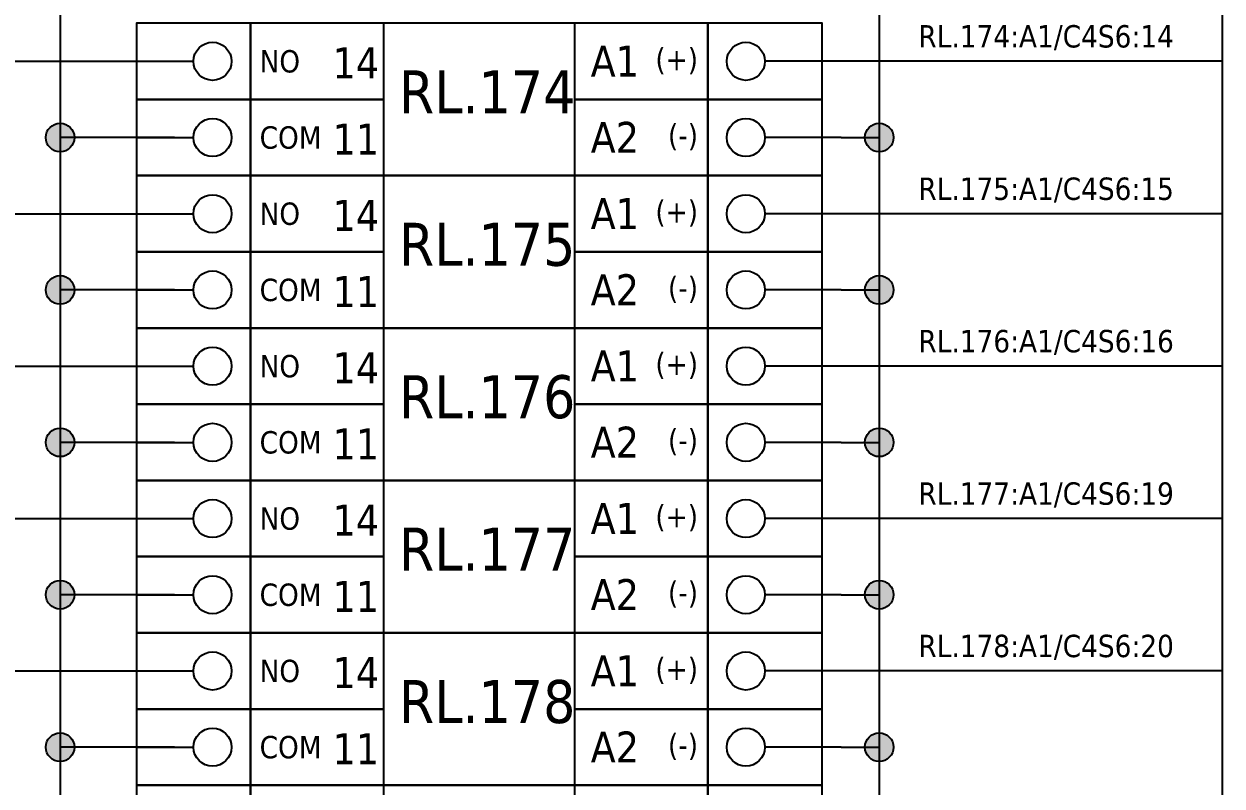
# Model space of a CAD drawing. Header units: millimetres. Extents: x 0 to 1792788, y -13 to 262234.
# Drawn here: x 236.1 to 299, y 135 to 175 of the extents above; entities that cross this region are included whole.
import ezdxf
from ezdxf.enums import TextEntityAlignment as Align

# ---------------------------------------------------------------- set-up
doc = ezdxf.new("R2010")
doc.units = ezdxf.units.MM
doc.linetypes.add('EPL_DASHDOT', pattern=[1, 0.8, -0.1, 0, -0.1])
for name, color, linetype, lineweight in [('EPLAN300', 5, 'Continuous', 25), ('EPLAN302', 5, 'Continuous', 25), ('EPLAN305', 5, 'Continuous', 25), ('EPLAN307', 134, 'EPL_DASHDOT', 25), ('EPLAN311', 7, 'Continuous', 25), ('EPLAN317', 7, 'Continuous', 25), ('EPLAN400', 5, 'Continuous', 35), ('EPLAN405', 7, 'Continuous', 25), ('EPLAN420', 7, 'Continuous', 35), ('EPLAN421', 5, 'Continuous', 35), ('EPLAN440', 73, 'Continuous', 35), ('EPLAN500', 7, 'Continuous', 35), ('EPLAN501', 7, 'Continuous', 35), ('EPLAN502', 7, 'Continuous', 35), ('EPLAN503', 7, 'Continuous', 35), ('EPLAN504', 7, 'Continuous', 35)]:
    doc.layers.add(name, color=color, linetype=linetype, lineweight=lineweight)
doc.styles.add('Tahoma', font='')
doc.styles.get('Tahoma').set_extended_font_data('Tahoma')

# ---------------------------------------------------------------- blocks, each defined once
blk = doc.blocks.new('EPLSYM_LibrarySPECIAL_Symbol17_Variant3_Placement1')
at = {"layer": 'EPLAN302', "lineweight": 25, "ltscale": 4}
blk.add_line((4, 0), (1, 0), dxfattribs=at)
blk.add_circle((0, 0), 1, dxfattribs=at)
at = {"layer": 'EPLAN420', "color": 7, "style": 'Tahoma'}
blk.add_attdef('17_20036', text='', height=1.6254, dxfattribs=at).set_placement((-1.5, -0.16254), align=Align.MIDDLE_RIGHT)
at = {"layer": 'EPLAN421', "color": 5, "style": 'Tahoma'}
blk.add_attdef('17_20039', text='', height=1.1739, dxfattribs=at).set_placement((3, 1), align=Align.BOTTOM_RIGHT)
blk = doc.blocks.new('EPLSYM_LibrarySPECIAL_Symbol17_Variant1_Placement1')
at = {"layer": 'EPLAN302', "lineweight": 25, "ltscale": 4}
blk.add_line((-4, 0), (-1, 0), dxfattribs=at)
blk.add_circle((0, 0), 1, dxfattribs=at)
at = {"layer": 'EPLAN420', "color": 7, "style": 'Tahoma'}
blk.add_attdef('17_20036', text='', height=1.6254, dxfattribs=at).set_placement((1.5, -0.16254), align=Align.MIDDLE_LEFT)
at = {"layer": 'EPLAN421', "color": 5, "style": 'Tahoma'}
blk.add_attdef('17_20039', text='', height=1.1739, dxfattribs=at).set_placement((-3, 1), align=Align.BOTTOM_LEFT)
blk = doc.blocks.new('EPLSYM_LibrarySPECIAL_Symbol2_Variant0_Placement1_13')
at = {"layer": 'EPLAN307', "lineweight": 25, "ltscale": 4}
blk.add_lwpolyline([(0, -8), (36, -8), (36, 0), (0, 0)], close=True, dxfattribs=at)
at = {"layer": 'EPLAN400', "color": 5, "style": 'Tahoma'}
blk.add_attdef('88_20010', text='', height=2.2575, dxfattribs=at).set_placement((-1.5, -0.9515), align=Align.TOP_CENTER)
at = {"layer": 'EPLAN500', "color": 7, "style": 'Tahoma'}
blk.add_attdef('88_20027', text='', height=1.6254, dxfattribs=at).set_placement((-1.5, -4.57508), align=Align.TOP_RIGHT)
at = {"layer": 'EPLAN501', "color": 7, "style": 'Tahoma'}
blk.add_attdef('88_20011', text='', height=1.6254, dxfattribs=at).set_placement((-1.5, -9.97508), align=Align.TOP_RIGHT)
at = {"layer": 'EPLAN502', "color": 7, "style": 'Tahoma'}
blk.add_attdef('88_20025', text='', height=1.6254, dxfattribs=at).set_placement((-1.5, -12.67508), align=Align.TOP_RIGHT)
at = {"layer": 'EPLAN503', "color": 7, "style": 'Tahoma'}
blk.add_attdef('88_20024', text='', height=1.6254, dxfattribs=at).set_placement((-1.5, -15.37508), align=Align.TOP_RIGHT)
at = {"layer": 'EPLAN504', "color": 7, "style": 'Tahoma'}
blk.add_attdef('88_20901[1]', text='', height=1.6254, dxfattribs=at).set_placement((-1.5, -7.27508), align=Align.TOP_RIGHT)
blk = doc.blocks.new('EPLSYM_LibrarySPECIAL_Symbol0_Variant0_Placement1_13')
at = {"layer": 'EPLAN305', "lineweight": 25, "ltscale": 4}
blk.add_lwpolyline([(0, -8), (36, -8), (36, 0), (0, 0)], close=True, dxfattribs=at)
at = {"layer": 'EPLAN400', "color": 5, "style": 'Tahoma'}
blk.add_attdef('17_20010', text='', height=2.2575, dxfattribs=at).set_placement((-1.5, -0.9515), align=Align.TOP_CENTER)
at = {"layer": 'EPLAN440', "color": 73, "style": 'Tahoma'}
blk.add_attdef('17_20300', text='', height=1.6254, dxfattribs=at).set_placement((-1.5, -4.57508), align=Align.TOP_RIGHT)
at = {"layer": 'EPLAN500', "color": 7, "style": 'Tahoma'}
blk.add_attdef('17_20027', text='', height=1.6254, dxfattribs=at).set_placement((-1.5, -7.27508), align=Align.TOP_RIGHT)
at = {"layer": 'EPLAN501', "color": 7, "style": 'Tahoma'}
blk.add_attdef('17_20011', text='', height=1.6254, dxfattribs=at).set_placement((-1.5, -12.67508), align=Align.TOP_RIGHT)
at = {"layer": 'EPLAN502', "color": 7, "style": 'Tahoma'}
blk.add_attdef('17_20025', text='', height=1.6254, dxfattribs=at).set_placement((-1.5, -15.37508), align=Align.TOP_RIGHT)
at = {"layer": 'EPLAN503', "color": 7, "style": 'Tahoma'}
blk.add_attdef('17_20024', text='', height=1.6254, dxfattribs=at).set_placement((-1.5, -18.07508), align=Align.TOP_RIGHT)
at = {"layer": 'EPLAN504', "color": 7, "style": 'Tahoma'}
blk.add_attdef('17_20901[1]', text='', height=1.6254, dxfattribs=at).set_placement((-1.5, -9.97508), align=Align.TOP_RIGHT)
blk = doc.blocks.new('EPLSYM_LibrarySPECIAL_Symbol2_Variant0_Placement1_14')
at = {"layer": 'EPLAN307', "lineweight": 25, "ltscale": 4}
blk.add_lwpolyline([(0, -8), (36, -8), (36, 0), (0, 0)], close=True, dxfattribs=at)
at = {"layer": 'EPLAN400', "color": 5, "style": 'Tahoma'}
blk.add_attdef('88_20010', text='', height=2.2575, dxfattribs=at).set_placement((-1.5, -0.9515), align=Align.TOP_CENTER)
at = {"layer": 'EPLAN500', "color": 7, "style": 'Tahoma'}
blk.add_attdef('88_20027', text='', height=1.6254, dxfattribs=at).set_placement((-1.5, -4.57508), align=Align.TOP_RIGHT)
at = {"layer": 'EPLAN501', "color": 7, "style": 'Tahoma'}
blk.add_attdef('88_20011', text='', height=1.6254, dxfattribs=at).set_placement((-1.5, -9.97508), align=Align.TOP_RIGHT)
at = {"layer": 'EPLAN502', "color": 7, "style": 'Tahoma'}
blk.add_attdef('88_20025', text='', height=1.6254, dxfattribs=at).set_placement((-1.5, -12.67508), align=Align.TOP_RIGHT)
at = {"layer": 'EPLAN503', "color": 7, "style": 'Tahoma'}
blk.add_attdef('88_20024', text='', height=1.6254, dxfattribs=at).set_placement((-1.5, -15.37508), align=Align.TOP_RIGHT)
at = {"layer": 'EPLAN504', "color": 7, "style": 'Tahoma'}
blk.add_attdef('88_20901[1]', text='', height=1.6254, dxfattribs=at).set_placement((-1.5, -7.27508), align=Align.TOP_RIGHT)
blk = doc.blocks.new('EPLSYM_LibrarySPECIAL_Symbol0_Variant0_Placement1_14')
at = {"layer": 'EPLAN305', "lineweight": 25, "ltscale": 4}
blk.add_lwpolyline([(0, -8), (36, -8), (36, 0), (0, 0)], close=True, dxfattribs=at)
at = {"layer": 'EPLAN400', "color": 5, "style": 'Tahoma'}
blk.add_attdef('17_20010', text='', height=2.2575, dxfattribs=at).set_placement((-1.5, -0.9515), align=Align.TOP_CENTER)
at = {"layer": 'EPLAN440', "color": 73, "style": 'Tahoma'}
blk.add_attdef('17_20300', text='', height=1.6254, dxfattribs=at).set_placement((-1.5, -4.57508), align=Align.TOP_RIGHT)
at = {"layer": 'EPLAN500', "color": 7, "style": 'Tahoma'}
blk.add_attdef('17_20027', text='', height=1.6254, dxfattribs=at).set_placement((-1.5, -7.27508), align=Align.TOP_RIGHT)
at = {"layer": 'EPLAN501', "color": 7, "style": 'Tahoma'}
blk.add_attdef('17_20011', text='', height=1.6254, dxfattribs=at).set_placement((-1.5, -12.67508), align=Align.TOP_RIGHT)
at = {"layer": 'EPLAN502', "color": 7, "style": 'Tahoma'}
blk.add_attdef('17_20025', text='', height=1.6254, dxfattribs=at).set_placement((-1.5, -15.37508), align=Align.TOP_RIGHT)
at = {"layer": 'EPLAN503', "color": 7, "style": 'Tahoma'}
blk.add_attdef('17_20024', text='', height=1.6254, dxfattribs=at).set_placement((-1.5, -18.07508), align=Align.TOP_RIGHT)
at = {"layer": 'EPLAN504', "color": 7, "style": 'Tahoma'}
blk.add_attdef('17_20901[1]', text='', height=1.6254, dxfattribs=at).set_placement((-1.5, -9.97508), align=Align.TOP_RIGHT)
blk = doc.blocks.new('EPLSYM_LibrarySPECIAL_Symbol2_Variant0_Placement1_15')
at = {"layer": 'EPLAN307', "lineweight": 25, "ltscale": 4}
blk.add_lwpolyline([(0, -8), (36, -8), (36, 0), (0, 0)], close=True, dxfattribs=at)
at = {"layer": 'EPLAN400', "color": 5, "style": 'Tahoma'}
blk.add_attdef('88_20010', text='', height=2.2575, dxfattribs=at).set_placement((-1.5, -0.9515), align=Align.TOP_CENTER)
at = {"layer": 'EPLAN500', "color": 7, "style": 'Tahoma'}
blk.add_attdef('88_20027', text='', height=1.6254, dxfattribs=at).set_placement((-1.5, -4.57508), align=Align.TOP_RIGHT)
at = {"layer": 'EPLAN501', "color": 7, "style": 'Tahoma'}
blk.add_attdef('88_20011', text='', height=1.6254, dxfattribs=at).set_placement((-1.5, -9.97508), align=Align.TOP_RIGHT)
at = {"layer": 'EPLAN502', "color": 7, "style": 'Tahoma'}
blk.add_attdef('88_20025', text='', height=1.6254, dxfattribs=at).set_placement((-1.5, -12.67508), align=Align.TOP_RIGHT)
at = {"layer": 'EPLAN503', "color": 7, "style": 'Tahoma'}
blk.add_attdef('88_20024', text='', height=1.6254, dxfattribs=at).set_placement((-1.5, -15.37508), align=Align.TOP_RIGHT)
at = {"layer": 'EPLAN504', "color": 7, "style": 'Tahoma'}
blk.add_attdef('88_20901[1]', text='', height=1.6254, dxfattribs=at).set_placement((-1.5, -7.27508), align=Align.TOP_RIGHT)
blk = doc.blocks.new('EPLSYM_LibrarySPECIAL_Symbol0_Variant0_Placement1_15')
at = {"layer": 'EPLAN305', "lineweight": 25, "ltscale": 4}
blk.add_lwpolyline([(0, -8), (36, -8), (36, 0), (0, 0)], close=True, dxfattribs=at)
at = {"layer": 'EPLAN400', "color": 5, "style": 'Tahoma'}
blk.add_attdef('17_20010', text='', height=2.2575, dxfattribs=at).set_placement((-1.5, -0.9515), align=Align.TOP_CENTER)
at = {"layer": 'EPLAN440', "color": 73, "style": 'Tahoma'}
blk.add_attdef('17_20300', text='', height=1.6254, dxfattribs=at).set_placement((-1.5, -4.57508), align=Align.TOP_RIGHT)
at = {"layer": 'EPLAN500', "color": 7, "style": 'Tahoma'}
blk.add_attdef('17_20027', text='', height=1.6254, dxfattribs=at).set_placement((-1.5, -7.27508), align=Align.TOP_RIGHT)
at = {"layer": 'EPLAN501', "color": 7, "style": 'Tahoma'}
blk.add_attdef('17_20011', text='', height=1.6254, dxfattribs=at).set_placement((-1.5, -12.67508), align=Align.TOP_RIGHT)
at = {"layer": 'EPLAN502', "color": 7, "style": 'Tahoma'}
blk.add_attdef('17_20025', text='', height=1.6254, dxfattribs=at).set_placement((-1.5, -15.37508), align=Align.TOP_RIGHT)
at = {"layer": 'EPLAN503', "color": 7, "style": 'Tahoma'}
blk.add_attdef('17_20024', text='', height=1.6254, dxfattribs=at).set_placement((-1.5, -18.07508), align=Align.TOP_RIGHT)
at = {"layer": 'EPLAN504', "color": 7, "style": 'Tahoma'}
blk.add_attdef('17_20901[1]', text='', height=1.6254, dxfattribs=at).set_placement((-1.5, -9.97508), align=Align.TOP_RIGHT)
blk = doc.blocks.new('EPLSYM_LibrarySPECIAL_Symbol2_Variant0_Placement1_16')
at = {"layer": 'EPLAN307', "lineweight": 25, "ltscale": 4}
blk.add_lwpolyline([(0, -8), (36, -8), (36, 0), (0, 0)], close=True, dxfattribs=at)
at = {"layer": 'EPLAN400', "color": 5, "style": 'Tahoma'}
blk.add_attdef('88_20010', text='', height=2.2575, dxfattribs=at).set_placement((-1.5, -0.9515), align=Align.TOP_CENTER)
at = {"layer": 'EPLAN500', "color": 7, "style": 'Tahoma'}
blk.add_attdef('88_20027', text='', height=1.6254, dxfattribs=at).set_placement((-1.5, -4.57508), align=Align.TOP_RIGHT)
at = {"layer": 'EPLAN501', "color": 7, "style": 'Tahoma'}
blk.add_attdef('88_20011', text='', height=1.6254, dxfattribs=at).set_placement((-1.5, -9.97508), align=Align.TOP_RIGHT)
at = {"layer": 'EPLAN502', "color": 7, "style": 'Tahoma'}
blk.add_attdef('88_20025', text='', height=1.6254, dxfattribs=at).set_placement((-1.5, -12.67508), align=Align.TOP_RIGHT)
at = {"layer": 'EPLAN503', "color": 7, "style": 'Tahoma'}
blk.add_attdef('88_20024', text='', height=1.6254, dxfattribs=at).set_placement((-1.5, -15.37508), align=Align.TOP_RIGHT)
at = {"layer": 'EPLAN504', "color": 7, "style": 'Tahoma'}
blk.add_attdef('88_20901[1]', text='', height=1.6254, dxfattribs=at).set_placement((-1.5, -7.27508), align=Align.TOP_RIGHT)
blk = doc.blocks.new('EPLSYM_LibrarySPECIAL_Symbol0_Variant0_Placement1_16')
at = {"layer": 'EPLAN305', "lineweight": 25, "ltscale": 4}
blk.add_lwpolyline([(0, -8), (36, -8), (36, 0), (0, 0)], close=True, dxfattribs=at)
at = {"layer": 'EPLAN400', "color": 5, "style": 'Tahoma'}
blk.add_attdef('17_20010', text='', height=2.2575, dxfattribs=at).set_placement((-1.5, -0.9515), align=Align.TOP_CENTER)
at = {"layer": 'EPLAN440', "color": 73, "style": 'Tahoma'}
blk.add_attdef('17_20300', text='', height=1.6254, dxfattribs=at).set_placement((-1.5, -4.57508), align=Align.TOP_RIGHT)
at = {"layer": 'EPLAN500', "color": 7, "style": 'Tahoma'}
blk.add_attdef('17_20027', text='', height=1.6254, dxfattribs=at).set_placement((-1.5, -7.27508), align=Align.TOP_RIGHT)
at = {"layer": 'EPLAN501', "color": 7, "style": 'Tahoma'}
blk.add_attdef('17_20011', text='', height=1.6254, dxfattribs=at).set_placement((-1.5, -12.67508), align=Align.TOP_RIGHT)
at = {"layer": 'EPLAN502', "color": 7, "style": 'Tahoma'}
blk.add_attdef('17_20025', text='', height=1.6254, dxfattribs=at).set_placement((-1.5, -15.37508), align=Align.TOP_RIGHT)
at = {"layer": 'EPLAN503', "color": 7, "style": 'Tahoma'}
blk.add_attdef('17_20024', text='', height=1.6254, dxfattribs=at).set_placement((-1.5, -18.07508), align=Align.TOP_RIGHT)
at = {"layer": 'EPLAN504', "color": 7, "style": 'Tahoma'}
blk.add_attdef('17_20901[1]', text='', height=1.6254, dxfattribs=at).set_placement((-1.5, -9.97508), align=Align.TOP_RIGHT)
blk = doc.blocks.new('EPLSYM_LibrarySPECIAL_Symbol2_Variant0_Placement1_17')
at = {"layer": 'EPLAN307', "lineweight": 25, "ltscale": 4}
blk.add_lwpolyline([(0, -8), (36, -8), (36, 0), (0, 0)], close=True, dxfattribs=at)
at = {"layer": 'EPLAN400', "color": 5, "style": 'Tahoma'}
blk.add_attdef('88_20010', text='', height=2.2575, dxfattribs=at).set_placement((-1.5, -0.9515), align=Align.TOP_CENTER)
at = {"layer": 'EPLAN500', "color": 7, "style": 'Tahoma'}
blk.add_attdef('88_20027', text='', height=1.6254, dxfattribs=at).set_placement((-1.5, -4.57508), align=Align.TOP_RIGHT)
at = {"layer": 'EPLAN501', "color": 7, "style": 'Tahoma'}
blk.add_attdef('88_20011', text='', height=1.6254, dxfattribs=at).set_placement((-1.5, -9.97508), align=Align.TOP_RIGHT)
at = {"layer": 'EPLAN502', "color": 7, "style": 'Tahoma'}
blk.add_attdef('88_20025', text='', height=1.6254, dxfattribs=at).set_placement((-1.5, -12.67508), align=Align.TOP_RIGHT)
at = {"layer": 'EPLAN503', "color": 7, "style": 'Tahoma'}
blk.add_attdef('88_20024', text='', height=1.6254, dxfattribs=at).set_placement((-1.5, -15.37508), align=Align.TOP_RIGHT)
at = {"layer": 'EPLAN504', "color": 7, "style": 'Tahoma'}
blk.add_attdef('88_20901[1]', text='', height=1.6254, dxfattribs=at).set_placement((-1.5, -7.27508), align=Align.TOP_RIGHT)
blk = doc.blocks.new('EPLSYM_LibrarySPECIAL_Symbol0_Variant0_Placement1_17')
at = {"layer": 'EPLAN305', "lineweight": 25, "ltscale": 4}
blk.add_lwpolyline([(0, -8), (36, -8), (36, 0), (0, 0)], close=True, dxfattribs=at)
at = {"layer": 'EPLAN400', "color": 5, "style": 'Tahoma'}
blk.add_attdef('17_20010', text='', height=2.2575, dxfattribs=at).set_placement((-1.5, -0.9515), align=Align.TOP_CENTER)
at = {"layer": 'EPLAN440', "color": 73, "style": 'Tahoma'}
blk.add_attdef('17_20300', text='', height=1.6254, dxfattribs=at).set_placement((-1.5, -4.57508), align=Align.TOP_RIGHT)
at = {"layer": 'EPLAN500', "color": 7, "style": 'Tahoma'}
blk.add_attdef('17_20027', text='', height=1.6254, dxfattribs=at).set_placement((-1.5, -7.27508), align=Align.TOP_RIGHT)
at = {"layer": 'EPLAN501', "color": 7, "style": 'Tahoma'}
blk.add_attdef('17_20011', text='', height=1.6254, dxfattribs=at).set_placement((-1.5, -12.67508), align=Align.TOP_RIGHT)
at = {"layer": 'EPLAN502', "color": 7, "style": 'Tahoma'}
blk.add_attdef('17_20025', text='', height=1.6254, dxfattribs=at).set_placement((-1.5, -15.37508), align=Align.TOP_RIGHT)
at = {"layer": 'EPLAN503', "color": 7, "style": 'Tahoma'}
blk.add_attdef('17_20024', text='', height=1.6254, dxfattribs=at).set_placement((-1.5, -18.07508), align=Align.TOP_RIGHT)
at = {"layer": 'EPLAN504', "color": 7, "style": 'Tahoma'}
blk.add_attdef('17_20901[1]', text='', height=1.6254, dxfattribs=at).set_placement((-1.5, -9.97508), align=Align.TOP_RIGHT)
blk = doc.blocks.new('EPLSYM_LibrarySPECIAL_Symbol2_Variant0_Placement1_18')
at = {"layer": 'EPLAN307', "lineweight": 25, "ltscale": 4}
blk.add_lwpolyline([(0, -8), (36, -8), (36, 0), (0, 0)], close=True, dxfattribs=at)
at = {"layer": 'EPLAN400', "color": 5, "style": 'Tahoma'}
blk.add_attdef('88_20010', text='', height=2.2575, dxfattribs=at).set_placement((-1.5, -0.9515), align=Align.TOP_CENTER)
at = {"layer": 'EPLAN500', "color": 7, "style": 'Tahoma'}
blk.add_attdef('88_20027', text='', height=1.6254, dxfattribs=at).set_placement((-1.5, -4.57508), align=Align.TOP_RIGHT)
at = {"layer": 'EPLAN501', "color": 7, "style": 'Tahoma'}
blk.add_attdef('88_20011', text='', height=1.6254, dxfattribs=at).set_placement((-1.5, -9.97508), align=Align.TOP_RIGHT)
at = {"layer": 'EPLAN502', "color": 7, "style": 'Tahoma'}
blk.add_attdef('88_20025', text='', height=1.6254, dxfattribs=at).set_placement((-1.5, -12.67508), align=Align.TOP_RIGHT)
at = {"layer": 'EPLAN503', "color": 7, "style": 'Tahoma'}
blk.add_attdef('88_20024', text='', height=1.6254, dxfattribs=at).set_placement((-1.5, -15.37508), align=Align.TOP_RIGHT)
at = {"layer": 'EPLAN504', "color": 7, "style": 'Tahoma'}
blk.add_attdef('88_20901[1]', text='', height=1.6254, dxfattribs=at).set_placement((-1.5, -7.27508), align=Align.TOP_RIGHT)
blk = doc.blocks.new('EPLSYM_LibrarySPECIAL_Symbol0_Variant0_Placement1_18')
at = {"layer": 'EPLAN305', "lineweight": 25, "ltscale": 4}
blk.add_lwpolyline([(0, -8), (36, -8), (36, 0), (0, 0)], close=True, dxfattribs=at)
at = {"layer": 'EPLAN400', "color": 5, "style": 'Tahoma'}
blk.add_attdef('17_20010', text='', height=2.2575, dxfattribs=at).set_placement((-1.5, -0.9515), align=Align.TOP_CENTER)
at = {"layer": 'EPLAN440', "color": 73, "style": 'Tahoma'}
blk.add_attdef('17_20300', text='', height=1.6254, dxfattribs=at).set_placement((-1.5, -4.57508), align=Align.TOP_RIGHT)
at = {"layer": 'EPLAN500', "color": 7, "style": 'Tahoma'}
blk.add_attdef('17_20027', text='', height=1.6254, dxfattribs=at).set_placement((-1.5, -7.27508), align=Align.TOP_RIGHT)
at = {"layer": 'EPLAN501', "color": 7, "style": 'Tahoma'}
blk.add_attdef('17_20011', text='', height=1.6254, dxfattribs=at).set_placement((-1.5, -12.67508), align=Align.TOP_RIGHT)
at = {"layer": 'EPLAN502', "color": 7, "style": 'Tahoma'}
blk.add_attdef('17_20025', text='', height=1.6254, dxfattribs=at).set_placement((-1.5, -15.37508), align=Align.TOP_RIGHT)
at = {"layer": 'EPLAN503', "color": 7, "style": 'Tahoma'}
blk.add_attdef('17_20024', text='', height=1.6254, dxfattribs=at).set_placement((-1.5, -18.07508), align=Align.TOP_RIGHT)
at = {"layer": 'EPLAN504', "color": 7, "style": 'Tahoma'}
blk.add_attdef('17_20901[1]', text='', height=1.6254, dxfattribs=at).set_placement((-1.5, -9.97508), align=Align.TOP_RIGHT)
blk = doc.blocks.new('EPLSYM_LibrarySPECIAL_Symbol308_Variant0_Placement0')
at = {"layer": 'EPLAN405', "color": 7, "style": 'Tahoma'}
for tag, p in [('17_31011', (1.5, 6.35)), ('17_31002', (1.5, 0.5))]:
    blk.add_attdef(tag, text='', height=1.174, dxfattribs=at).set_placement(p, align=Align.BOTTOM_LEFT)
for tag, p in [('17_31004', (1.5, 4.4)), ('17_31003', (1.5, 2.45))]:
    blk.add_attdef(tag, p, '', height=1.174, dxfattribs=at)

msp = doc.modelspace()

# ---------------------------------------------------------------- hatches: boundary and pattern name
at = {"layer": 'EPLAN311', "linetype": 'Continuous', "lineweight": 25, "ltscale": 4}
h = msp.add_hatch(color=7, dxfattribs=at)
edge = h.paths.add_edge_path(flags=0)
edge.add_arc((238, 169), 0.75, 0, 360)
h = msp.add_hatch(color=7, dxfattribs=at)
edge = h.paths.add_edge_path(flags=0)
edge.add_arc((281, 169), 0.75, 0, 360)
h = msp.add_hatch(color=7, dxfattribs=at)
edge = h.paths.add_edge_path(flags=0)
edge.add_arc((238, 161), 0.75, 0, 360)
h = msp.add_hatch(color=7, dxfattribs=at)
edge = h.paths.add_edge_path(flags=0)
edge.add_arc((281, 161), 0.75, 0, 360)
h = msp.add_hatch(color=7, dxfattribs=at)
edge = h.paths.add_edge_path(flags=0)
edge.add_arc((238, 153), 0.75, 0, 360)
h = msp.add_hatch(color=7, dxfattribs=at)
edge = h.paths.add_edge_path(flags=0)
edge.add_arc((281, 153), 0.75, 0, 360)
h = msp.add_hatch(color=7, dxfattribs=at)
edge = h.paths.add_edge_path(flags=0)
edge.add_arc((238, 145), 0.75, 0, 360)
h = msp.add_hatch(color=7, dxfattribs=at)
edge = h.paths.add_edge_path(flags=0)
edge.add_arc((281, 145), 0.75, 0, 360)
h = msp.add_hatch(color=7, dxfattribs=at)
edge = h.paths.add_edge_path(flags=0)
edge.add_arc((238, 137), 0.75, 0, 360)
h = msp.add_hatch(color=7, dxfattribs=at)
edge = h.paths.add_edge_path(flags=0)
edge.add_arc((281, 137), 0.75, 0, 360)

# ---------------------------------------------------------------- linework, layer by layer
at = {"layer": 'EPLAN300', "lineweight": 25, "ltscale": 4}
for points in [[(242, 171), (248, 171), (248, 175), (242, 175)], [(248, 167), (272, 167), (272, 175), (248, 175)], [(248, 171), (255, 171), (255, 175), (248, 175)], [(265, 171), (272, 171), (272, 175), (265, 175)], [(272, 171), (278, 171), (278, 175), (272, 175)], [(242, 167), (248, 167), (248, 171), (242, 171)], [(248, 167), (255, 167), (255, 171), (248, 171)], [(265, 167), (272, 167), (272, 171), (265, 171)], [(272, 167), (278, 167), (278, 171), (272, 171)], [(242, 163), (248, 163), (248, 167), (242, 167)], [(248, 159), (272, 159), (272, 167), (248, 167)], [(248, 163), (255, 163), (255, 167), (248, 167)], [(265, 163), (272, 163), (272, 167), (265, 167)], [(272, 163), (278, 163), (278, 167), (272, 167)], [(242, 159), (248, 159), (248, 163), (242, 163)], [(248, 159), (255, 159), (255, 163), (248, 163)], [(265, 159), (272, 159), (272, 163), (265, 163)], [(272, 159), (278, 159), (278, 163), (272, 163)], [(242, 155), (248, 155), (248, 159), (242, 159)], [(248, 151), (272, 151), (272, 159), (248, 159)], [(248, 155), (255, 155), (255, 159), (248, 159)], [(265, 155), (272, 155), (272, 159), (265, 159)], [(272, 155), (278, 155), (278, 159), (272, 159)], [(242, 151), (248, 151), (248, 155), (242, 155)], [(248, 151), (255, 151), (255, 155), (248, 155)], [(265, 151), (272, 151), (272, 155), (265, 155)], [(272, 151), (278, 151), (278, 155), (272, 155)], [(242, 147), (248, 147), (248, 151), (242, 151)], [(248, 143), (272, 143), (272, 151), (248, 151)], [(248, 147), (255, 147), (255, 151), (248, 151)], [(265, 147), (272, 147), (272, 151), (265, 151)], [(272, 147), (278, 147), (278, 151), (272, 151)], [(242, 143), (248, 143), (248, 147), (242, 147)], [(248, 143), (255, 143), (255, 147), (248, 147)], [(265, 143), (272, 143), (272, 147), (265, 147)], [(272, 143), (278, 143), (278, 147), (272, 147)], [(242, 139), (248, 139), (248, 143), (242, 143)], [(248, 135), (272, 135), (272, 143), (248, 143)], [(248, 139), (255, 139), (255, 143), (248, 143)], [(265, 139), (272, 139), (272, 143), (265, 143)], [(272, 139), (278, 139), (278, 143), (272, 143)], [(242, 135), (248, 135), (248, 139), (242, 139)], [(248, 135), (255, 135), (255, 139), (248, 139)], [(265, 135), (272, 135), (272, 139), (265, 139)], [(272, 135), (278, 135), (278, 139), (272, 139)], [(242, 131), (248, 131), (248, 135), (242, 135)], [(248, 127), (272, 127), (272, 135), (248, 135)], [(248, 131), (255, 131), (255, 135), (248, 135)], [(265, 131), (272, 131), (272, 135), (265, 135)], [(272, 131), (278, 131), (278, 135), (272, 135)]]:
    msp.add_lwpolyline(points, close=True, dxfattribs=at)
at = {"layer": 'EPLAN311', "ltscale": 4}
for p, q in [((238, 177), (238, 169)), ((281, 177), (281, 169)), ((299, 173), (297, 173)), ((238, 169), (238, 161)), ((244, 169), (240, 169)), ((279, 169), (276, 169)), ((281, 169), (281, 161)), ((299, 165), (297, 165)), ((238, 161), (238, 153)), ((244, 161), (240, 161)), ((279, 161), (276, 161)), ((281, 161), (281, 153)), ((299, 157), (297, 157)), ((238, 153), (238, 145)), ((244, 153), (240, 153)), ((279, 153), (276, 153)), ((281, 153), (281, 145)), ((299, 149), (297, 149)), ((238, 145), (238, 137)), ((244, 145), (240, 145)), ((279, 145), (276, 145)), ((281, 145), (281, 137)), ((299, 141), (297, 141)), ((238, 137), (238, 129)), ((244, 137), (240, 137)), ((279, 137), (276, 137)), ((281, 137), (281, 129))]:
    msp.add_line(p, q, dxfattribs=at)
at = {"layer": 'EPLAN311', "color": 7, "ltscale": 4}
for p, q in [((184.05, 173), (244, 173)), ((299, 173), (276, 173)), ((184.05, 165), (244, 165)), ((299, 165), (276, 165)), ((184.05, 157), (244, 157)), ((299, 157), (276, 157)), ((184.05, 149), (244, 149)), ((299, 149), (276, 149)), ((184.05, 141), (244, 141)), ((299, 141), (276, 141))]:
    msp.add_line(p, q, dxfattribs=at)
at = {"layer": 'EPLAN311', "color": 7, "linetype": 'Continuous', "lineweight": 25, "ltscale": 4}
for p, q in [((238, 171), (238, 167)), ((281, 171), (281, 167)), ((240, 169), (238, 169)), ((279, 169), (281, 169)), ((238, 163), (238, 159)), ((281, 163), (281, 159)), ((240, 161), (238, 161)), ((279, 161), (281, 161)), ((238, 155), (238, 151)), ((281, 155), (281, 151)), ((240, 153), (238, 153)), ((279, 153), (281, 153)), ((238, 147), (238, 143)), ((281, 147), (281, 143)), ((240, 145), (238, 145)), ((279, 145), (281, 145)), ((238, 139), (238, 135)), ((281, 139), (281, 135)), ((240, 137), (238, 137)), ((279, 137), (281, 137))]:
    msp.add_line(p, q, dxfattribs=at)
for centre in [(238, 169), (281, 169), (238, 161), (281, 161), (238, 153), (281, 153), (238, 145), (281, 145), (238, 137), (281, 137)]:
    msp.add_circle(centre, 0.75, dxfattribs=at)
at = {"layer": 'EPLAN317', "lineweight": 25, "ltscale": 4}
for p, q in [((299, 181), (299, 173)), ((299, 175), (299, 171)), ((299, 173), (299, 165)), ((299, 167), (299, 163)), ((299, 165), (299, 157)), ((299, 159), (299, 155)), ((299, 157), (299, 149)), ((299, 151), (299, 147)), ((299, 149), (299, 141)), ((299, 143), (299, 139)), ((299, 141), (299, 133)), ((299, 135), (299, 131))]:
    msp.add_line(p, q, dxfattribs=at)

# ---------------------------------------------------------------- block references
for name, p in [('EPLSYM_LibrarySPECIAL_Symbol2_Variant0_Placement1_13', (242, 175)), ('EPLSYM_LibrarySPECIAL_Symbol2_Variant0_Placement1_14', (242, 167)), ('EPLSYM_LibrarySPECIAL_Symbol2_Variant0_Placement1_15', (242, 159)), ('EPLSYM_LibrarySPECIAL_Symbol2_Variant0_Placement1_16', (242, 151)), ('EPLSYM_LibrarySPECIAL_Symbol2_Variant0_Placement1_17', (242, 143)), ('EPLSYM_LibrarySPECIAL_Symbol2_Variant0_Placement1_18', (242, 135))]:
    msp.add_blockref(name, p)
ref = msp.add_blockref('EPLSYM_LibrarySPECIAL_Symbol0_Variant0_Placement1_13', (242, 175))
ref.add_attrib('17_20010', 'RL.174', dxfattribs={"layer": 'EPLAN400', "color": 5, "height": 2.2575, "style": 'Tahoma'}).set_placement((260.419, 172.525), align=Align.TOP_CENTER)
ref = msp.add_blockref('EPLSYM_LibrarySPECIAL_Symbol308_Variant0_Placement0', (283, 173))
ref.add_attrib('17_31011', 'RL.174:A1/C4S6:14', dxfattribs={"layer": 'EPLAN405', "color": 7, "height": 1.1739, "style": 'Tahoma'}).set_placement((283.055, 173.374), align=Align.BOTTOM_LEFT)
ref = msp.add_blockref('EPLSYM_LibrarySPECIAL_Symbol17_Variant1_Placement1', (246, 173))
ref.add_attrib('17_20039', 'NO', dxfattribs={"layer": 'EPLAN421', "color": 5, "height": 1.1739, "style": 'Tahoma'}).set_placement((248.471, 172.063), align=Align.BOTTOM_LEFT)
ref.add_attrib('17_20036', '14', dxfattribs={"layer": 'EPLAN420', "color": 7, "height": 1.6254, "style": 'Tahoma'}).set_placement((252.304, 172.915), align=Align.MIDDLE_LEFT)
ref = msp.add_blockref('EPLSYM_LibrarySPECIAL_Symbol17_Variant3_Placement1', (274, 173))
ref.add_attrib('17_20039', '(+)', dxfattribs={"layer": 'EPLAN421', "color": 5, "height": 1.1739, "style": 'Tahoma'}).set_placement((271.49, 172.182), align=Align.BOTTOM_RIGHT)
ref.add_attrib('17_20036', 'A1', dxfattribs={"layer": 'EPLAN420', "color": 7, "height": 1.6254, "style": 'Tahoma'}).set_placement((268.386, 173.01), align=Align.MIDDLE_RIGHT)
ref = msp.add_blockref('EPLSYM_LibrarySPECIAL_Symbol17_Variant1_Placement1', (246, 169))
ref.add_attrib('17_20039', 'COM', dxfattribs={"layer": 'EPLAN421', "color": 5, "height": 1.1739, "style": 'Tahoma'}).set_placement((248.471, 168.063), align=Align.BOTTOM_LEFT)
ref.add_attrib('17_20036', '11', dxfattribs={"layer": 'EPLAN420', "color": 7, "height": 1.6254, "style": 'Tahoma'}).set_placement((252.304, 168.915), align=Align.MIDDLE_LEFT)
ref = msp.add_blockref('EPLSYM_LibrarySPECIAL_Symbol17_Variant3_Placement1', (274, 169))
ref.add_attrib('17_20039', '(-)', dxfattribs={"layer": 'EPLAN421', "color": 5, "height": 1.1739, "style": 'Tahoma'}).set_placement((271.49, 168.182), align=Align.BOTTOM_RIGHT)
ref.add_attrib('17_20036', 'A2', dxfattribs={"layer": 'EPLAN420', "color": 7, "height": 1.6254, "style": 'Tahoma'}).set_placement((268.386, 169.01), align=Align.MIDDLE_RIGHT)
ref = msp.add_blockref('EPLSYM_LibrarySPECIAL_Symbol0_Variant0_Placement1_14', (242, 167))
ref.add_attrib('17_20010', 'RL.175', dxfattribs={"layer": 'EPLAN400', "color": 5, "height": 2.2575, "style": 'Tahoma'}).set_placement((260.419, 164.525), align=Align.TOP_CENTER)
ref = msp.add_blockref('EPLSYM_LibrarySPECIAL_Symbol308_Variant0_Placement0', (283, 165))
ref.add_attrib('17_31011', 'RL.175:A1/C4S6:15', dxfattribs={"layer": 'EPLAN405', "color": 7, "height": 1.1739, "style": 'Tahoma'}).set_placement((283.055, 165.374), align=Align.BOTTOM_LEFT)
ref = msp.add_blockref('EPLSYM_LibrarySPECIAL_Symbol17_Variant1_Placement1', (246, 165))
ref.add_attrib('17_20039', 'NO', dxfattribs={"layer": 'EPLAN421', "color": 5, "height": 1.1739, "style": 'Tahoma'}).set_placement((248.471, 164.063), align=Align.BOTTOM_LEFT)
ref.add_attrib('17_20036', '14', dxfattribs={"layer": 'EPLAN420', "color": 7, "height": 1.6254, "style": 'Tahoma'}).set_placement((252.304, 164.915), align=Align.MIDDLE_LEFT)
ref = msp.add_blockref('EPLSYM_LibrarySPECIAL_Symbol17_Variant3_Placement1', (274, 165))
ref.add_attrib('17_20039', '(+)', dxfattribs={"layer": 'EPLAN421', "color": 5, "height": 1.1739, "style": 'Tahoma'}).set_placement((271.49, 164.182), align=Align.BOTTOM_RIGHT)
ref.add_attrib('17_20036', 'A1', dxfattribs={"layer": 'EPLAN420', "color": 7, "height": 1.6254, "style": 'Tahoma'}).set_placement((268.386, 165.01), align=Align.MIDDLE_RIGHT)
ref = msp.add_blockref('EPLSYM_LibrarySPECIAL_Symbol17_Variant1_Placement1', (246, 161))
ref.add_attrib('17_20039', 'COM', dxfattribs={"layer": 'EPLAN421', "color": 5, "height": 1.1739, "style": 'Tahoma'}).set_placement((248.471, 160.063), align=Align.BOTTOM_LEFT)
ref.add_attrib('17_20036', '11', dxfattribs={"layer": 'EPLAN420', "color": 7, "height": 1.6254, "style": 'Tahoma'}).set_placement((252.304, 160.915), align=Align.MIDDLE_LEFT)
ref = msp.add_blockref('EPLSYM_LibrarySPECIAL_Symbol17_Variant3_Placement1', (274, 161))
ref.add_attrib('17_20039', '(-)', dxfattribs={"layer": 'EPLAN421', "color": 5, "height": 1.1739, "style": 'Tahoma'}).set_placement((271.49, 160.182), align=Align.BOTTOM_RIGHT)
ref.add_attrib('17_20036', 'A2', dxfattribs={"layer": 'EPLAN420', "color": 7, "height": 1.6254, "style": 'Tahoma'}).set_placement((268.386, 161.01), align=Align.MIDDLE_RIGHT)
ref = msp.add_blockref('EPLSYM_LibrarySPECIAL_Symbol0_Variant0_Placement1_15', (242, 159))
ref.add_attrib('17_20010', 'RL.176', dxfattribs={"layer": 'EPLAN400', "color": 5, "height": 2.2575, "style": 'Tahoma'}).set_placement((260.419, 156.525), align=Align.TOP_CENTER)
ref = msp.add_blockref('EPLSYM_LibrarySPECIAL_Symbol308_Variant0_Placement0', (283, 157))
ref.add_attrib('17_31011', 'RL.176:A1/C4S6:16', dxfattribs={"layer": 'EPLAN405', "color": 7, "height": 1.1739, "style": 'Tahoma'}).set_placement((283.055, 157.374), align=Align.BOTTOM_LEFT)
ref = msp.add_blockref('EPLSYM_LibrarySPECIAL_Symbol17_Variant1_Placement1', (246, 157))
ref.add_attrib('17_20039', 'NO', dxfattribs={"layer": 'EPLAN421', "color": 5, "height": 1.1739, "style": 'Tahoma'}).set_placement((248.471, 156.063), align=Align.BOTTOM_LEFT)
ref.add_attrib('17_20036', '14', dxfattribs={"layer": 'EPLAN420', "color": 7, "height": 1.6254, "style": 'Tahoma'}).set_placement((252.304, 156.915), align=Align.MIDDLE_LEFT)
ref = msp.add_blockref('EPLSYM_LibrarySPECIAL_Symbol17_Variant3_Placement1', (274, 157))
ref.add_attrib('17_20039', '(+)', dxfattribs={"layer": 'EPLAN421', "color": 5, "height": 1.1739, "style": 'Tahoma'}).set_placement((271.49, 156.182), align=Align.BOTTOM_RIGHT)
ref.add_attrib('17_20036', 'A1', dxfattribs={"layer": 'EPLAN420', "color": 7, "height": 1.6254, "style": 'Tahoma'}).set_placement((268.386, 157.01), align=Align.MIDDLE_RIGHT)
ref = msp.add_blockref('EPLSYM_LibrarySPECIAL_Symbol17_Variant1_Placement1', (246, 153))
ref.add_attrib('17_20039', 'COM', dxfattribs={"layer": 'EPLAN421', "color": 5, "height": 1.1739, "style": 'Tahoma'}).set_placement((248.471, 152.063), align=Align.BOTTOM_LEFT)
ref.add_attrib('17_20036', '11', dxfattribs={"layer": 'EPLAN420', "color": 7, "height": 1.6254, "style": 'Tahoma'}).set_placement((252.304, 152.915), align=Align.MIDDLE_LEFT)
ref = msp.add_blockref('EPLSYM_LibrarySPECIAL_Symbol17_Variant3_Placement1', (274, 153))
ref.add_attrib('17_20039', '(-)', dxfattribs={"layer": 'EPLAN421', "color": 5, "height": 1.1739, "style": 'Tahoma'}).set_placement((271.49, 152.182), align=Align.BOTTOM_RIGHT)
ref.add_attrib('17_20036', 'A2', dxfattribs={"layer": 'EPLAN420', "color": 7, "height": 1.6254, "style": 'Tahoma'}).set_placement((268.386, 153.01), align=Align.MIDDLE_RIGHT)
ref = msp.add_blockref('EPLSYM_LibrarySPECIAL_Symbol0_Variant0_Placement1_16', (242, 151))
ref.add_attrib('17_20010', 'RL.177', dxfattribs={"layer": 'EPLAN400', "color": 5, "height": 2.2575, "style": 'Tahoma'}).set_placement((260.419, 148.525), align=Align.TOP_CENTER)
ref = msp.add_blockref('EPLSYM_LibrarySPECIAL_Symbol308_Variant0_Placement0', (283, 149))
ref.add_attrib('17_31011', 'RL.177:A1/C4S6:19', dxfattribs={"layer": 'EPLAN405', "color": 7, "height": 1.1739, "style": 'Tahoma'}).set_placement((283.055, 149.374), align=Align.BOTTOM_LEFT)
ref = msp.add_blockref('EPLSYM_LibrarySPECIAL_Symbol17_Variant1_Placement1', (246, 149))
ref.add_attrib('17_20039', 'NO', dxfattribs={"layer": 'EPLAN421', "color": 5, "height": 1.1739, "style": 'Tahoma'}).set_placement((248.471, 148.063), align=Align.BOTTOM_LEFT)
ref.add_attrib('17_20036', '14', dxfattribs={"layer": 'EPLAN420', "color": 7, "height": 1.6254, "style": 'Tahoma'}).set_placement((252.304, 148.915), align=Align.MIDDLE_LEFT)
ref = msp.add_blockref('EPLSYM_LibrarySPECIAL_Symbol17_Variant3_Placement1', (274, 149))
ref.add_attrib('17_20039', '(+)', dxfattribs={"layer": 'EPLAN421', "color": 5, "height": 1.1739, "style": 'Tahoma'}).set_placement((271.49, 148.182), align=Align.BOTTOM_RIGHT)
ref.add_attrib('17_20036', 'A1', dxfattribs={"layer": 'EPLAN420', "color": 7, "height": 1.6254, "style": 'Tahoma'}).set_placement((268.386, 149.01), align=Align.MIDDLE_RIGHT)
ref = msp.add_blockref('EPLSYM_LibrarySPECIAL_Symbol17_Variant1_Placement1', (246, 145))
ref.add_attrib('17_20039', 'COM', dxfattribs={"layer": 'EPLAN421', "color": 5, "height": 1.1739, "style": 'Tahoma'}).set_placement((248.471, 144.063), align=Align.BOTTOM_LEFT)
ref.add_attrib('17_20036', '11', dxfattribs={"layer": 'EPLAN420', "color": 7, "height": 1.6254, "style": 'Tahoma'}).set_placement((252.304, 144.915), align=Align.MIDDLE_LEFT)
ref = msp.add_blockref('EPLSYM_LibrarySPECIAL_Symbol17_Variant3_Placement1', (274, 145))
ref.add_attrib('17_20039', '(-)', dxfattribs={"layer": 'EPLAN421', "color": 5, "height": 1.1739, "style": 'Tahoma'}).set_placement((271.49, 144.182), align=Align.BOTTOM_RIGHT)
ref.add_attrib('17_20036', 'A2', dxfattribs={"layer": 'EPLAN420', "color": 7, "height": 1.6254, "style": 'Tahoma'}).set_placement((268.386, 145.01), align=Align.MIDDLE_RIGHT)
ref = msp.add_blockref('EPLSYM_LibrarySPECIAL_Symbol0_Variant0_Placement1_17', (242, 143))
ref.add_attrib('17_20010', 'RL.178', dxfattribs={"layer": 'EPLAN400', "color": 5, "height": 2.2575, "style": 'Tahoma'}).set_placement((260.419, 140.525), align=Align.TOP_CENTER)
ref = msp.add_blockref('EPLSYM_LibrarySPECIAL_Symbol308_Variant0_Placement0', (283, 141))
ref.add_attrib('17_31011', 'RL.178:A1/C4S6:20', dxfattribs={"layer": 'EPLAN405', "color": 7, "height": 1.1739, "style": 'Tahoma'}).set_placement((283.055, 141.374), align=Align.BOTTOM_LEFT)
ref = msp.add_blockref('EPLSYM_LibrarySPECIAL_Symbol17_Variant1_Placement1', (246, 141))
ref.add_attrib('17_20039', 'NO', dxfattribs={"layer": 'EPLAN421', "color": 5, "height": 1.1739, "style": 'Tahoma'}).set_placement((248.471, 140.063), align=Align.BOTTOM_LEFT)
ref.add_attrib('17_20036', '14', dxfattribs={"layer": 'EPLAN420', "color": 7, "height": 1.6254, "style": 'Tahoma'}).set_placement((252.304, 140.915), align=Align.MIDDLE_LEFT)
ref = msp.add_blockref('EPLSYM_LibrarySPECIAL_Symbol17_Variant3_Placement1', (274, 141))
ref.add_attrib('17_20039', '(+)', dxfattribs={"layer": 'EPLAN421', "color": 5, "height": 1.1739, "style": 'Tahoma'}).set_placement((271.49, 140.182), align=Align.BOTTOM_RIGHT)
ref.add_attrib('17_20036', 'A1', dxfattribs={"layer": 'EPLAN420', "color": 7, "height": 1.6254, "style": 'Tahoma'}).set_placement((268.386, 141.01), align=Align.MIDDLE_RIGHT)
ref = msp.add_blockref('EPLSYM_LibrarySPECIAL_Symbol17_Variant1_Placement1', (246, 137))
ref.add_attrib('17_20039', 'COM', dxfattribs={"layer": 'EPLAN421', "color": 5, "height": 1.1739, "style": 'Tahoma'}).set_placement((248.471, 136.063), align=Align.BOTTOM_LEFT)
ref.add_attrib('17_20036', '11', dxfattribs={"layer": 'EPLAN420', "color": 7, "height": 1.6254, "style": 'Tahoma'}).set_placement((252.304, 136.915), align=Align.MIDDLE_LEFT)
ref = msp.add_blockref('EPLSYM_LibrarySPECIAL_Symbol17_Variant3_Placement1', (274, 137))
ref.add_attrib('17_20039', '(-)', dxfattribs={"layer": 'EPLAN421', "color": 5, "height": 1.1739, "style": 'Tahoma'}).set_placement((271.49, 136.182), align=Align.BOTTOM_RIGHT)
ref.add_attrib('17_20036', 'A2', dxfattribs={"layer": 'EPLAN420', "color": 7, "height": 1.6254, "style": 'Tahoma'}).set_placement((268.386, 137.01), align=Align.MIDDLE_RIGHT)
ref = msp.add_blockref('EPLSYM_LibrarySPECIAL_Symbol0_Variant0_Placement1_18', (242, 135))
ref.add_attrib('17_20010', 'RL.179', dxfattribs={"layer": 'EPLAN400', "color": 5, "height": 2.2575, "style": 'Tahoma'}).set_placement((260.419, 132.525), align=Align.TOP_CENTER)

doc.saveas('drawing.dxf')
